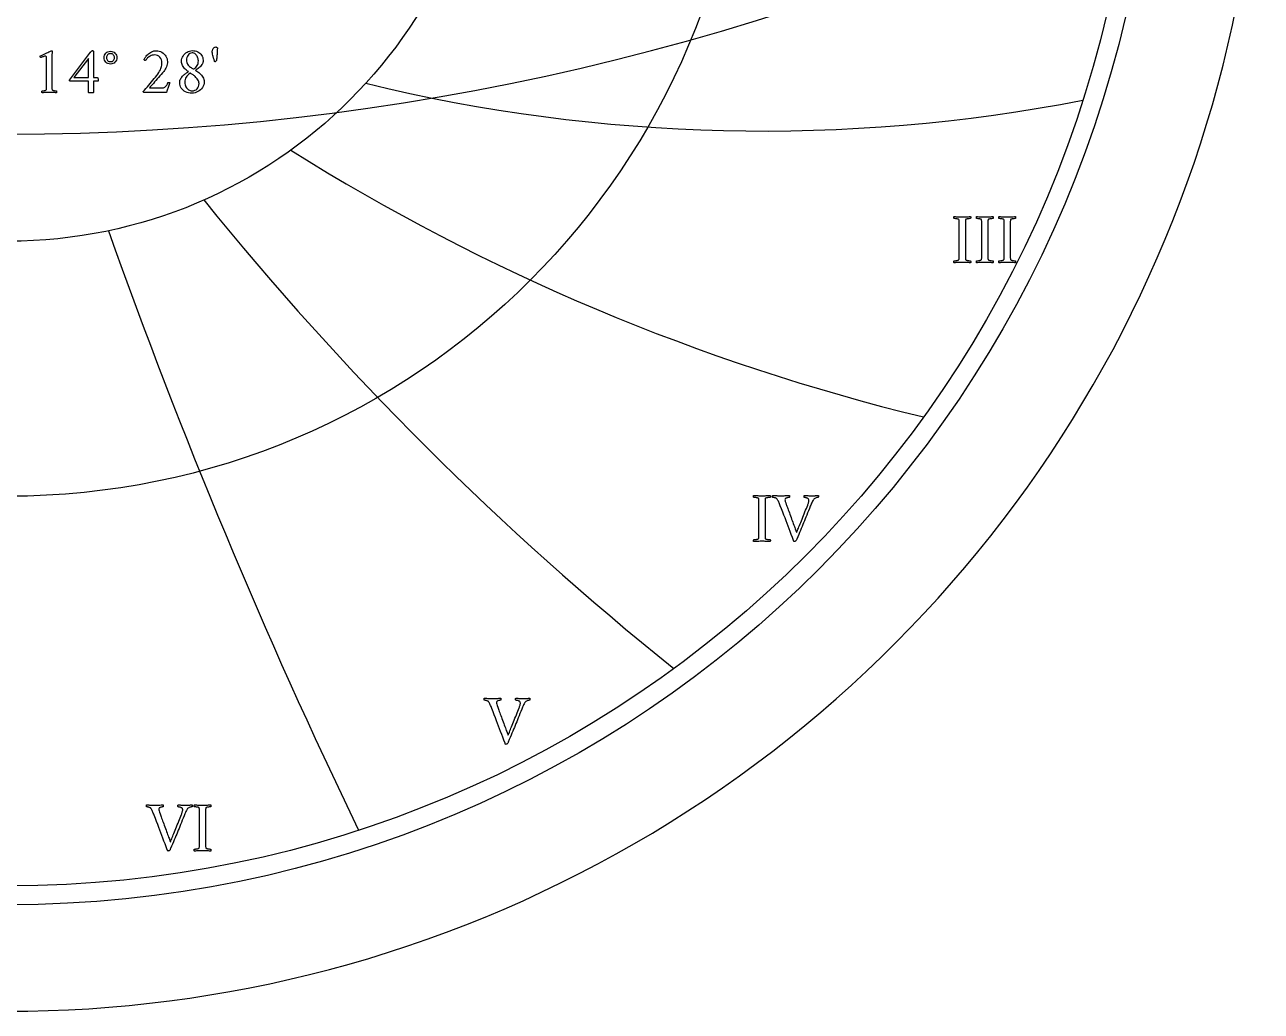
# Model space of a CAD drawing. Header units: millimetres. Extents: x -76 to 76, y -76 to 86.
# Drawn here: x 1 to 76, y -76 to -16.2 of the extents above; entities that cross this region are included whole.
import ezdxf

# ---------------------------------------------------------------- set-up
doc = ezdxf.new("R2010")
doc.units = ezdxf.units.MM
for name, color, linetype in [('CUT_OUTER', 1, 'Continuous'), ('ENGRAVE', 7, 'Continuous'), ('ENGRAVE_FINE', 8, 'Continuous'), ('GUIDE', 3, 'Continuous'), ('TEXT', 5, 'Continuous')]:
    doc.layers.add(name, color=color, linetype=linetype)

msp = doc.modelspace()

# ---------------------------------------------------------------- linework, layer by layer
at = {"layer": 'CUT_OUTER'}
msp.add_arc((0.0001, -0.0001), 75.9999, 179.913117, 0.0001, dxfattribs=at)
at = {"layer": 'ENGRAVE'}
for radius in [68.4, 44.7739, 29.3085]:
    msp.add_circle((0, 0), radius, dxfattribs=at)
for centre, radius, start, end in [((45.7736, 79.2823), 101.9098, 256.3176, 280.973176), ((86.0201, 86.0201), 129.6287, 237.894618, 256.386299), ((157.6479, 91.018), 187.4616, 218.942336, 231.270124), ((351.1581, 94.0925), 366.2924, 199.58272, 205.746614)]:
    msp.add_arc(centre, radius, start, end, dxfattribs=at)
at = {"layer": 'ENGRAVE_FINE'}
msp.add_arc((0, 129.939), 152.7524, 243.541053, 296.458947, dxfattribs=at)
at = {"layer": 'GUIDE'}
msp.add_circle((0, 0), 69.54, dxfattribs=at)
at = {"layer": 'TEXT'}
for points in [[(2.3098, -19.8377), (2.3098, -18.2399), (2.3086, -18.2007), (2.3052, -18.1681), (2.2995, -18.1421), (2.2916, -18.1226), (2.2808, -18.1084), (2.2668, -18.0983), (2.2495, -18.0922), (2.2289, -18.0902), (2.2036, -18.0921), (2.1723, -18.0978), (2.1348, -18.1073), (2.0913, -18.1206), (2.0476, -18.1351), (2.0094, -18.1484), (1.9768, -18.1604), (1.9498, -18.1711), (1.9338, -18.1562), (1.9225, -18.1398), (1.9156, -18.1218), (1.9134, -18.1024), (1.9134, -18.1021), (1.9134, -18.1014), (1.9134, -18.1001), (1.9134, -18.0983), (1.9139, -18.091), (1.9154, -18.0852), (1.9179, -18.0809), (1.9215, -18.0781), (2.002, -18.0416), (2.0817, -18.0048), (2.1607, -17.9677), (2.239, -17.9304), (2.3136, -17.8947), (2.3816, -17.8622), (2.443, -17.833), (2.4979, -17.8071), (2.5433, -17.7858), (2.5763, -17.7707), (2.5969, -17.7616), (2.6051, -17.7585), (2.6132, -17.7585), (2.6225, -17.76), (2.6304, -17.7646), (2.6367, -17.7722), (2.6415, -17.7828), (2.6453, -17.7944), (2.6486, -17.805), (2.6514, -17.8146), (2.6536, -17.8232), (2.6526, -17.8294), (2.6496, -17.848), (2.6445, -17.879), (2.6374, -17.9224), (2.6304, -17.9771), (2.6253, -18.0422), (2.6223, -18.1177), (2.6213, -18.2035), (2.6213, -19.8377), (2.6214, -19.8815), (2.6218, -19.9237), (2.6224, -19.9644), (2.6233, -20.0036), (2.6252, -20.0402), (2.6288, -20.0734), (2.6343, -20.1029), (2.6415, -20.129), (2.6483, -20.1388), (2.6607, -20.1482), (2.6787, -20.1571), (2.7022, -20.1654), (2.7288, -20.1729), (2.7563, -20.179), (2.7845, -20.184), (2.8134, -20.1876), (2.8406, -20.1903), (2.8635, -20.1922), (2.8821, -20.1933), (2.8963, -20.1937), (2.9018, -20.2033), (2.9059, -20.216), (2.9089, -20.2316), (2.9105, -20.2503), (2.9104, -20.2691), (2.908, -20.2847), (2.9033, -20.2974), (2.8963, -20.307), (2.8369, -20.3031), (2.78, -20.2994), (2.7257, -20.296), (2.6739, -20.2928), (2.6223, -20.2902), (2.5687, -20.2883), (2.5131, -20.2871), (2.4554, -20.2867), (2.4, -20.2871), (2.3472, -20.2883), (2.2969, -20.2902), (2.2491, -20.2928), (2.2008, -20.296), (2.149, -20.2994), (2.0936, -20.3031), (2.0347, -20.307), (2.0278, -20.2974), (2.0231, -20.2847), (2.0207, -20.2691), (2.0206, -20.2503), (2.0222, -20.2316), (2.0251, -20.216), (2.0293, -20.2033), (2.0347, -20.1937), (2.049, -20.1933), (2.0676, -20.1922), (2.0905, -20.1903), (2.1176, -20.1876), (2.1466, -20.184), (2.1748, -20.179), (2.2022, -20.1729), (2.2289, -20.1654), (2.2521, -20.1571), (2.2693, -20.1482), (2.2805, -20.1388), (2.2855, -20.129), (2.2928, -20.1029), (2.2987, -20.0734), (2.303, -20.0402), (2.3057, -20.0036), (2.3075, -19.9644), (2.3088, -19.9237), (2.3095, -19.8815), (2.3098, -19.8377)], [(5.0888, -17.7504), (5.1039, -17.7519), (5.1166, -17.7565), (5.1271, -17.7641), (5.1353, -17.7747), (5.1415, -17.7868), (5.146, -17.799), (5.1486, -17.8111), (5.1495, -17.8232), (5.1495, -19.3806), (5.3841, -19.3806), (5.394, -19.3837), (5.4033, -19.3928), (5.4122, -19.4079), (5.4205, -19.4292), (5.4276, -19.4545), (5.4327, -19.4818), (5.4357, -19.5111), (5.4367, -19.5424), (5.4359, -19.5632), (5.4337, -19.5809), (5.4299, -19.5955), (5.4246, -19.6072), (5.1495, -19.6072), (5.1495, -20.2989), (5.1478, -20.2995), (5.1429, -20.3014), (5.1347, -20.3046), (5.1232, -20.309), (5.1044, -20.3134), (5.0741, -20.3166), (5.0326, -20.3185), (4.9796, -20.3191), (4.9177, -20.3171), (4.8734, -20.311), (4.8469, -20.3009), (4.838, -20.2867), (4.838, -19.6072), (3.7256, -19.6072), (3.7161, -19.6005), (3.7079, -19.5925), (3.7009, -19.5833), (3.6953, -19.5728), (3.6908, -19.562), (3.6877, -19.552), (3.6858, -19.5428), (3.6851, -19.5343), (4.9715, -17.8516), (4.9826, -17.8385), (4.9958, -17.8238), (5.0109, -17.8072), (5.0281, -17.7889), (5.0456, -17.772), (5.0615, -17.76), (5.0759, -17.7528), (5.0888, -17.7504)], [(5.7886, -18.1792), (5.7958, -18.1014), (5.8174, -18.0295), (5.8535, -17.9638), (5.9039, -17.9041), (5.9645, -17.8546), (6.0308, -17.8192), (6.103, -17.798), (6.181, -17.7909), (6.2587, -17.798), (6.3302, -17.8192), (6.3953, -17.8546), (6.4541, -17.9041), (6.5027, -17.9638), (6.5375, -18.0295), (6.5583, -18.1014), (6.5653, -18.1792), (6.5583, -18.2571), (6.5375, -18.3289), (6.5027, -18.3946), (6.4541, -18.4543), (6.3953, -18.5038), (6.3302, -18.5392), (6.2587, -18.5605), (6.181, -18.5676), (6.103, -18.5605), (6.0308, -18.5392), (5.9645, -18.5038), (5.9039, -18.4543), (5.8535, -18.3946), (5.8174, -18.3289), (5.7958, -18.2571), (5.7886, -18.1792)], [(5.9343, -18.1792), (5.9388, -18.2279), (5.9525, -18.2728), (5.9752, -18.3138), (6.0071, -18.3511), (6.0452, -18.3821), (6.087, -18.4042), (6.1322, -18.4175), (6.181, -18.4219), (6.2295, -18.4175), (6.274, -18.4042), (6.3145, -18.3821), (6.3509, -18.3511), (6.381, -18.3138), (6.4025, -18.2728), (6.4154, -18.2279), (6.4197, -18.1792), (6.4154, -18.1306), (6.4025, -18.0857), (6.381, -18.0446), (6.3509, -18.0073), (6.3145, -17.9763), (6.274, -17.9542), (6.2295, -17.9409), (6.181, -17.9365), (6.1322, -17.9409), (6.087, -17.9542), (6.0452, -17.9763), (6.0071, -18.0073), (5.9752, -18.0446), (5.9525, -18.0857), (5.9388, -18.1306), (5.9343, -18.1792)], [(9.7893, -19.7042), (9.7688, -19.7544), (9.7478, -19.8079), (9.7263, -19.8647), (9.7043, -19.9247), (9.6826, -19.9853), (9.6619, -20.0435), (9.6421, -20.0995), (9.6234, -20.1533), (9.6068, -20.2015), (9.5931, -20.2412), (9.5825, -20.2723), (9.5749, -20.2948), (8.2076, -20.2948), (8.2014, -20.2902), (8.195, -20.2842), (8.1883, -20.277), (8.1813, -20.2685), (8.1751, -20.2598), (8.1707, -20.2519), (8.1681, -20.2447), (8.1672, -20.2382), (8.2506, -20.1442), (8.3351, -20.0481), (8.4205, -19.95), (8.507, -19.8499), (8.5929, -19.749), (8.6769, -19.6486), (8.7588, -19.5488), (8.8387, -19.4494), (8.9148, -19.3523), (8.9853, -19.2593), (9.0503, -19.1703), (9.1097, -19.0853), (9.1649, -18.9991), (9.2093, -18.9185), (9.2428, -18.8434), (9.2654, -18.7739), (9.2805, -18.7064), (9.2912, -18.6373), (9.2977, -18.5668), (9.2998, -18.4947), (9.2921, -18.3977), (9.269, -18.3087), (9.2304, -18.2278), (9.1764, -18.1549), (9.1106, -18.0948), (9.0364, -18.0518), (8.9538, -18.026), (8.8629, -18.0174), (8.7866, -18.0217), (8.7153, -18.0346), (8.6491, -18.0561), (8.5879, -18.0862), (8.532, -18.1213), (8.4817, -18.158), (8.4369, -18.1962), (8.3978, -18.2359), (8.3644, -18.2738), (8.3371, -18.3066), (8.3158, -18.3345), (8.3007, -18.3572), (8.2884, -18.3556), (8.2759, -18.3506), (8.2631, -18.3424), (8.2501, -18.3309), (8.2386, -18.3187), (8.2304, -18.3082), (8.2255, -18.2994), (8.2238, -18.2925), (8.2325, -18.2711), (8.2466, -18.2434), (8.2659, -18.2094), (8.2906, -18.1691), (8.3205, -18.1251), (8.3558, -18.0801), (8.3964, -18.0341), (8.4423, -17.9871), (8.4927, -17.9413), (8.5469, -17.8991), (8.6049, -17.8604), (8.6668, -17.8253), (8.7324, -17.7961), (8.8018, -17.7752), (8.875, -17.7627), (8.9519, -17.7585), (9.0449, -17.7645), (9.1335, -17.7823), (9.2178, -17.812), (9.2978, -17.8536), (9.3716, -17.9045), (9.4374, -17.9623), (9.495, -18.0269), (9.5446, -18.0983), (9.5844, -18.1744), (9.6128, -18.253), (9.6299, -18.3342), (9.6356, -18.4179), (9.6318, -18.5016), (9.6204, -18.5827), (9.6014, -18.6614), (9.5749, -18.7375), (9.5418, -18.811), (9.5031, -18.8821), (9.4589, -18.9506), (9.409, -19.0166), (9.3384, -19.1029), (9.2639, -19.192), (9.1857, -19.2839), (9.1036, -19.3786), (9.0208, -19.4732), (8.9403, -19.5647), (8.8621, -19.6532), (8.7861, -19.7386), (8.715, -19.8184), (8.6516, -19.8898), (8.5957, -19.9529), (8.5474, -20.0076), (9.3322, -20.0076), (9.3882, -20.003), (9.4389, -19.9889), (9.4843, -19.9655), (9.5243, -19.9328), (9.5611, -19.8904), (9.5966, -19.8382), (9.6309, -19.7762), (9.6639, -19.7042), (9.6697, -19.6936), (9.6791, -19.686), (9.692, -19.6815), (9.7084, -19.68), (9.7155, -19.6805), (9.7246, -19.682), (9.7357, -19.6845), (9.7488, -19.6881), (9.762, -19.6921), (9.7731, -19.6962), (9.7822, -19.7002), (9.7893, -19.7042)], [(11.1485, -17.7545), (11.2356, -17.7588), (11.3189, -17.7717), (11.3984, -17.7932), (11.4741, -17.8232), (11.5443, -17.8614), (11.6071, -17.9072), (11.6626, -17.9605), (11.7107, -18.0215), (11.7497, -18.0897), (11.7775, -18.1651), (11.7942, -18.2475), (11.7997, -18.337), (11.7952, -18.4113), (11.7815, -18.4806), (11.7588, -18.5448), (11.7269, -18.604), (11.6886, -18.6586), (11.6465, -18.7091), (11.6006, -18.7557), (11.551, -18.7981), (11.5, -18.8371), (11.4503, -18.873), (11.4019, -18.9058), (11.3548, -18.9357), (11.3441, -18.9402), (11.3406, -18.9458), (11.3441, -18.9524), (11.3548, -18.9599), (11.4153, -18.9948), (11.4756, -19.0348), (11.5357, -19.0798), (11.5955, -19.1298), (11.6526, -19.1839), (11.7047, -19.2411), (11.7517, -19.3012), (11.7937, -19.3645), (11.8282, -19.4299), (11.8528, -19.4969), (11.8676, -19.5654), (11.8725, -19.6355), (11.866, -19.7321), (11.8463, -19.8236), (11.8134, -19.91), (11.7674, -19.9915), (11.7106, -20.0662), (11.6455, -20.1325), (11.5721, -20.1905), (11.4903, -20.2402), (11.4027, -20.28), (11.3118, -20.3085), (11.2176, -20.3256), (11.1201, -20.3312), (11.0159, -20.3262), (10.9174, -20.311), (10.8247, -20.2857), (10.7379, -20.2503), (10.6586, -20.2058), (10.5887, -20.1533), (10.5282, -20.0926), (10.477, -20.0238), (10.4363, -19.9482), (10.4072, -19.8671), (10.3897, -19.7803), (10.3839, -19.6881), (10.3875, -19.6249), (10.3981, -19.5647), (10.4158, -19.5075), (10.4406, -19.4534), (10.4706, -19.4024), (10.5043, -19.3543), (10.5414, -19.3093), (10.5821, -19.2674), (10.6247, -19.2284), (10.6676, -19.1925), (10.7107, -19.1597), (10.7541, -19.1298), (10.7957, -19.1028), (10.8334, -19.0783), (10.8675, -19.0563), (10.8977, -19.0368), (10.9037, -19.031), (10.9058, -19.0257), (10.9037, -19.0209), (10.8977, -19.0166), (10.8563, -18.9896), (10.8132, -18.9574), (10.7683, -18.9199), (10.7217, -18.877), (10.6759, -18.8296), (10.6337, -18.7784), (10.595, -18.7234), (10.5599, -18.6646), (10.5307, -18.6024), (10.5098, -18.5372), (10.4973, -18.469), (10.4931, -18.3977), (10.4988, -18.3142), (10.5159, -18.2338), (10.5443, -18.1565), (10.5842, -18.0821), (10.6333, -18.0127), (10.6898, -17.9502), (10.7537, -17.8944), (10.8249, -17.8455), (10.9012, -17.8057), (10.9806, -17.7772), (11.063, -17.7602), (11.1485, -17.7545)], [(11.1282, -17.892), (11.0601, -17.9001), (10.9973, -17.9244), (10.9398, -17.9648), (10.8876, -18.0215), (10.8442, -18.0892), (10.8132, -18.163), (10.7946, -18.2429), (10.7884, -18.3289), (10.7929, -18.4008), (10.8061, -18.4669), (10.8283, -18.5272), (10.8592, -18.5817), (10.8963, -18.6309), (10.9366, -18.6753), (10.9802, -18.7148), (11.0271, -18.7496), (11.0741, -18.7807), (11.1181, -18.8093), (11.1591, -18.8353), (11.197, -18.8588), (11.2016, -18.8606), (11.2071, -18.8618), (11.2137, -18.8626), (11.2213, -18.8629), (11.223, -18.8629), (11.2243, -18.8629), (11.2251, -18.8629), (11.2253, -18.8629), (11.2311, -18.8626), (11.2364, -18.8618), (11.2413, -18.8606), (11.2455, -18.8588), (11.3032, -18.8158), (11.3548, -18.7678), (11.4003, -18.7147), (11.4397, -18.6565), (11.4716, -18.5933), (11.4943, -18.5251), (11.508, -18.4518), (11.5125, -18.3734), (11.5096, -18.3152), (11.5009, -18.2581), (11.4864, -18.202), (11.466, -18.1469), (11.4403, -18.0945), (11.4099, -18.0467), (11.3746, -18.0035), (11.3345, -17.9648), (11.2898, -17.933), (11.2405, -17.9102), (11.1866, -17.8966), (11.1282, -17.892)], [(12.5643, -17.532), (12.5933, -17.5353), (12.6199, -17.5451), (12.6439, -17.5616), (12.6654, -17.5846), (12.6651, -17.6082), (12.6644, -17.6387), (12.6631, -17.676), (12.6614, -17.7201), (12.6591, -17.769), (12.6563, -17.8207), (12.653, -17.8752), (12.6492, -17.9325), (12.645, -17.9909), (12.6406, -18.0488), (12.6359, -18.1062), (12.631, -18.163), (12.6261, -18.2174), (12.6214, -18.2672), (12.617, -18.3125), (12.6128, -18.3532), (12.6002, -18.3744), (12.5825, -18.3936), (12.5597, -18.4108), (12.5319, -18.426), (12.5205, -18.4245), (12.5107, -18.4199), (12.5023, -18.4123), (12.4955, -18.4017), (12.4649, -18.2987), (12.4379, -18.204), (12.4143, -18.1177), (12.3944, -18.0397), (12.3784, -17.97), (12.3671, -17.9087), (12.3602, -17.8557), (12.358, -17.8111), (12.3596, -17.7823), (12.3645, -17.7525), (12.3728, -17.7216), (12.3843, -17.6898), (12.3987, -17.6585), (12.4156, -17.6296), (12.4351, -17.6029), (12.4571, -17.5785), (12.4812, -17.5582), (12.5071, -17.5436), (12.5348, -17.5349), (12.5643, -17.532)], [(4.838, -18.2237), (3.9521, -19.3806), (4.838, -19.3806)], [(11.1282, -20.1897), (11.2204, -20.1821), (11.3027, -20.1593), (11.3751, -20.1214), (11.4377, -20.0683), (11.4881, -20.0028), (11.5242, -19.9277), (11.5458, -19.843), (11.553, -19.7487), (11.5487, -19.6889), (11.5358, -19.6309), (11.5143, -19.5747), (11.4842, -19.5202), (11.4483, -19.4681), (11.4094, -19.4191), (11.3674, -19.373), (11.3224, -19.3301), (11.2766, -19.2905), (11.2324, -19.2547), (11.1897, -19.2227), (11.1485, -19.1946), (11.1118, -19.1708), (11.0827, -19.1521), (11.0612, -19.1384), (11.0473, -19.1298), (11.0398, -19.1263), (11.0332, -19.1238), (11.0276, -19.1222), (11.0231, -19.1217), (11.0175, -19.122), (11.013, -19.1228), (11.0094, -19.124), (11.0069, -19.1258), (10.9314, -19.1781), (10.8668, -19.234), (10.8131, -19.2934), (10.7702, -19.3564), (10.7375, -19.4249), (10.7141, -19.501), (10.7001, -19.5847), (10.6954, -19.6759), (10.6995, -19.7539), (10.7116, -19.8261), (10.7318, -19.8925), (10.7601, -19.953), (10.7946, -20.0073), (10.8334, -20.0547), (10.8766, -20.0952), (10.924, -20.129), (10.9739, -20.1555), (11.0246, -20.1745), (11.076, -20.1859), (11.1282, -20.1897)], [(57.865, -27.834), (57.9272, -27.8336), (57.9886, -27.8324), (58.0491, -27.8304), (58.1088, -27.8275), (58.1688, -27.8244), (58.2302, -27.8216), (58.2929, -27.8191), (58.3569, -27.8168), (58.3644, -27.827), (58.3693, -27.8405), (58.3719, -27.8572), (58.372, -27.8772), (58.3703, -27.8971), (58.3672, -27.9138), (58.3627, -27.9273), (58.3569, -27.9376), (58.3413, -27.938), (58.3203, -27.9392), (58.2938, -27.9412), (58.262, -27.944), (58.228, -27.9477), (58.1951, -27.9521), (58.1633, -27.9574), (58.1326, -27.9635), (58.1056, -27.9707), (58.0851, -27.9796), (58.0711, -27.9902), (58.0635, -28.0023), (58.0577, -28.0255), (58.0533, -28.0519), (58.0502, -28.0816), (58.0484, -28.1145), (58.0475, -28.1498), (58.0468, -28.1868), (58.0464, -28.2253), (58.0463, -28.2655), (58.0463, -28.272), (58.0463, -28.2784), (58.0463, -28.2849), (58.0463, -28.2914), (58.0463, -28.2979), (58.0463, -28.3043), (58.0463, -28.3108), (58.0463, -28.3173), (58.0463, -30.1166), (58.0463, -30.123), (58.0463, -30.1295), (58.0463, -30.136), (58.0463, -30.1425), (58.0463, -30.1489), (58.0463, -30.1554), (58.0463, -30.1619), (58.0463, -30.1683), (58.0464, -30.2084), (58.0468, -30.2466), (58.0475, -30.2828), (58.0484, -30.3172), (58.0502, -30.3492), (58.0533, -30.3782), (58.0577, -30.4042), (58.0635, -30.4272), (58.0711, -30.4378), (58.0851, -30.4477), (58.1056, -30.4572), (58.1326, -30.4661), (58.1633, -30.474), (58.1951, -30.4806), (58.228, -30.4859), (58.262, -30.4898), (58.2938, -30.4926), (58.3203, -30.4947), (58.3413, -30.4959), (58.3569, -30.4963), (58.3627, -30.5065), (58.3672, -30.52), (58.3703, -30.5367), (58.372, -30.5567), (58.3719, -30.5766), (58.3693, -30.5934), (58.3644, -30.6068), (58.3569, -30.6171), (58.2929, -30.6129), (58.2302, -30.609), (58.1688, -30.6054), (58.1088, -30.602), (58.0491, -30.5992), (57.9886, -30.5971), (57.9272, -30.5959), (57.865, -30.5955), (57.8044, -30.5959), (57.7432, -30.5971), (57.6814, -30.5992), (57.6191, -30.602), (57.5563, -30.6054), (57.4929, -30.609), (57.429, -30.6129), (57.3645, -30.6171), (57.3571, -30.6068), (57.3521, -30.5934), (57.3496, -30.5766), (57.3494, -30.5567), (57.3512, -30.5367), (57.3543, -30.52), (57.3587, -30.5065), (57.3645, -30.4963), (57.3802, -30.4959), (57.4012, -30.4947), (57.4276, -30.4926), (57.4595, -30.4898), (57.4936, -30.4859), (57.5269, -30.4806), (57.5594, -30.474), (57.5911, -30.4661), (57.6187, -30.4572), (57.6391, -30.4477), (57.6521, -30.4378), (57.6579, -30.4272), (57.6656, -30.3995), (57.6714, -30.3679), (57.6753, -30.3326), (57.6773, -30.2935), (57.6783, -30.2517), (57.679, -30.2083), (57.6794, -30.1632), (57.6795, -30.1166), (57.6795, -28.3173), (57.6794, -28.2705), (57.679, -28.2251), (57.6783, -28.181), (57.6773, -28.1382), (57.6753, -28.0982), (57.6714, -28.0622), (57.6656, -28.0302), (57.6579, -28.0023), (57.6521, -27.9902), (57.6391, -27.9796), (57.6187, -27.9707), (57.5911, -27.9635), (57.5594, -27.9574), (57.5269, -27.9521), (57.4936, -27.9477), (57.4595, -27.944), (57.4276, -27.9412), (57.4012, -27.9392), (57.3802, -27.938), (57.3645, -27.9376), (57.3587, -27.9273), (57.3543, -27.9138), (57.3512, -27.8971), (57.3494, -27.8772), (57.3496, -27.8572), (57.3521, -27.8405), (57.3571, -27.827), (57.3645, -27.8168), (57.429, -27.8191), (57.4929, -27.8216), (57.5563, -27.8244), (57.6191, -27.8275), (57.6814, -27.8304), (57.7432, -27.8324), (57.8044, -27.8336), (57.865, -27.834)], [(59.2285, -27.834), (59.2907, -27.8336), (59.352, -27.8324), (59.4126, -27.8304), (59.4723, -27.8275), (59.5323, -27.8244), (59.5937, -27.8216), (59.6564, -27.8191), (59.7204, -27.8168), (59.7278, -27.827), (59.7328, -27.8405), (59.7354, -27.8572), (59.7355, -27.8772), (59.7338, -27.8971), (59.7307, -27.9138), (59.7262, -27.9273), (59.7204, -27.9376), (59.7048, -27.938), (59.6837, -27.9392), (59.6573, -27.9412), (59.6255, -27.944), (59.5915, -27.9477), (59.5586, -27.9521), (59.5268, -27.9574), (59.4961, -27.9635), (59.4691, -27.9707), (59.4486, -27.9796), (59.4346, -27.9902), (59.427, -28.0023), (59.4212, -28.0255), (59.4168, -28.0519), (59.4137, -28.0816), (59.4119, -28.1145), (59.411, -28.1498), (59.4103, -28.1868), (59.4099, -28.2253), (59.4098, -28.2655), (59.4098, -28.272), (59.4098, -28.2784), (59.4098, -28.2849), (59.4098, -28.2914), (59.4098, -28.2979), (59.4098, -28.3043), (59.4098, -28.3108), (59.4098, -28.3173), (59.4098, -30.1166), (59.4098, -30.123), (59.4098, -30.1295), (59.4098, -30.136), (59.4098, -30.1425), (59.4098, -30.1489), (59.4098, -30.1554), (59.4098, -30.1619), (59.4098, -30.1683), (59.4099, -30.2084), (59.4103, -30.2466), (59.411, -30.2828), (59.4119, -30.3172), (59.4137, -30.3492), (59.4168, -30.3782), (59.4212, -30.4042), (59.427, -30.4272), (59.4346, -30.4378), (59.4486, -30.4477), (59.4691, -30.4572), (59.4961, -30.4661), (59.5268, -30.474), (59.5586, -30.4806), (59.5915, -30.4859), (59.6255, -30.4898), (59.6573, -30.4926), (59.6837, -30.4947), (59.7048, -30.4959), (59.7204, -30.4963), (59.7262, -30.5065), (59.7307, -30.52), (59.7338, -30.5367), (59.7355, -30.5567), (59.7354, -30.5766), (59.7328, -30.5934), (59.7278, -30.6068), (59.7204, -30.6171), (59.6564, -30.6129), (59.5937, -30.609), (59.5323, -30.6054), (59.4723, -30.602), (59.4126, -30.5992), (59.352, -30.5971), (59.2907, -30.5959), (59.2285, -30.5955), (59.1679, -30.5959), (59.1066, -30.5971), (59.0449, -30.5992), (58.9826, -30.602), (58.9198, -30.6054), (58.8564, -30.609), (58.7925, -30.6129), (58.728, -30.6171), (58.7206, -30.6068), (58.7156, -30.5934), (58.713, -30.5766), (58.7129, -30.5567), (58.7147, -30.5367), (58.7178, -30.52), (58.7222, -30.5065), (58.728, -30.4963), (58.7437, -30.4959), (58.7647, -30.4947), (58.7911, -30.4926), (58.8229, -30.4898), (58.8571, -30.4859), (58.8904, -30.4806), (58.9229, -30.474), (58.9545, -30.4661), (58.9822, -30.4572), (59.0025, -30.4477), (59.0156, -30.4378), (59.0214, -30.4272), (59.0291, -30.3995), (59.0349, -30.3679), (59.0388, -30.3326), (59.0408, -30.2935), (59.0418, -30.2517), (59.0425, -30.2083), (59.0429, -30.1632), (59.043, -30.1166), (59.043, -28.3173), (59.0429, -28.2705), (59.0425, -28.2251), (59.0418, -28.181), (59.0408, -28.1382), (59.0388, -28.0982), (59.0349, -28.0622), (59.0291, -28.0302), (59.0214, -28.0023), (59.0156, -27.9902), (59.0025, -27.9796), (58.9822, -27.9707), (58.9545, -27.9635), (58.9229, -27.9574), (58.8904, -27.9521), (58.8571, -27.9477), (58.8229, -27.944), (58.7911, -27.9412), (58.7647, -27.9392), (58.7437, -27.938), (58.728, -27.9376), (58.7222, -27.9273), (58.7178, -27.9138), (58.7147, -27.8971), (58.7129, -27.8772), (58.713, -27.8572), (58.7156, -27.8405), (58.7206, -27.827), (58.728, -27.8168), (58.7925, -27.8191), (58.8564, -27.8216), (58.9198, -27.8244), (58.9826, -27.8275), (59.0449, -27.8304), (59.1066, -27.8324), (59.1679, -27.8336), (59.2285, -27.834)], [(60.592, -27.834), (60.6542, -27.8336), (60.7155, -27.8324), (60.7761, -27.8304), (60.8358, -27.8275), (60.8958, -27.8244), (60.9572, -27.8216), (61.0199, -27.8191), (61.0839, -27.8168), (61.0913, -27.827), (61.0963, -27.8405), (61.0989, -27.8572), (61.099, -27.8772), (61.0973, -27.8971), (61.0942, -27.9138), (61.0897, -27.9273), (61.0839, -27.9376), (61.0683, -27.938), (61.0472, -27.9392), (61.0208, -27.9412), (60.989, -27.944), (60.955, -27.9477), (60.9221, -27.9521), (60.8903, -27.9574), (60.8595, -27.9635), (60.8326, -27.9707), (60.8121, -27.9796), (60.7981, -27.9902), (60.7905, -28.0023), (60.7847, -28.0255), (60.7803, -28.0519), (60.7772, -28.0816), (60.7754, -28.1145), (60.7745, -28.1498), (60.7738, -28.1868), (60.7734, -28.2253), (60.7732, -28.2655), (60.7732, -28.272), (60.7732, -28.2784), (60.7732, -28.2849), (60.7732, -28.2914), (60.7732, -28.2979), (60.7732, -28.3043), (60.7732, -28.3108), (60.7732, -28.3173), (60.7732, -30.1166), (60.7732, -30.123), (60.7732, -30.1295), (60.7732, -30.136), (60.7732, -30.1425), (60.7732, -30.1489), (60.7732, -30.1554), (60.7732, -30.1619), (60.7732, -30.1683), (60.7734, -30.2084), (60.7738, -30.2466), (60.7745, -30.2828), (60.7754, -30.3172), (60.7772, -30.3492), (60.7803, -30.3782), (60.7847, -30.4042), (60.7905, -30.4272), (60.7981, -30.4378), (60.8121, -30.4477), (60.8326, -30.4572), (60.8595, -30.4661), (60.8903, -30.474), (60.9221, -30.4806), (60.955, -30.4859), (60.989, -30.4898), (61.0208, -30.4926), (61.0472, -30.4947), (61.0683, -30.4959), (61.0839, -30.4963), (61.0897, -30.5065), (61.0942, -30.52), (61.0973, -30.5367), (61.099, -30.5567), (61.0989, -30.5766), (61.0963, -30.5934), (61.0913, -30.6068), (61.0839, -30.6171), (61.0199, -30.6129), (60.9572, -30.609), (60.8958, -30.6054), (60.8358, -30.602), (60.7761, -30.5992), (60.7155, -30.5971), (60.6542, -30.5959), (60.592, -30.5955), (60.5313, -30.5959), (60.4701, -30.5971), (60.4084, -30.5992), (60.3461, -30.602), (60.2832, -30.6054), (60.2199, -30.609), (60.156, -30.6129), (60.0915, -30.6171), (60.0841, -30.6068), (60.0791, -30.5934), (60.0765, -30.5766), (60.0764, -30.5567), (60.0782, -30.5367), (60.0813, -30.52), (60.0857, -30.5065), (60.0915, -30.4963), (60.1071, -30.4959), (60.1282, -30.4947), (60.1546, -30.4926), (60.1864, -30.4898), (60.2205, -30.4859), (60.2538, -30.4806), (60.2863, -30.474), (60.318, -30.4661), (60.3457, -30.4572), (60.366, -30.4477), (60.3791, -30.4378), (60.3849, -30.4272), (60.3926, -30.3995), (60.3984, -30.3679), (60.4023, -30.3326), (60.4043, -30.2935), (60.4053, -30.2517), (60.4059, -30.2083), (60.4064, -30.1632), (60.4065, -30.1166), (60.4065, -28.3173), (60.4064, -28.2705), (60.4059, -28.2251), (60.4053, -28.181), (60.4043, -28.1382), (60.4023, -28.0982), (60.3984, -28.0622), (60.3926, -28.0302), (60.3849, -28.0023), (60.3791, -27.9902), (60.366, -27.9796), (60.3457, -27.9707), (60.318, -27.9635), (60.2863, -27.9574), (60.2538, -27.9521), (60.2205, -27.9477), (60.1864, -27.944), (60.1546, -27.9412), (60.1282, -27.9392), (60.1071, -27.938), (60.0915, -27.9376), (60.0857, -27.9273), (60.0813, -27.9138), (60.0782, -27.8971), (60.0764, -27.8772), (60.0765, -27.8572), (60.0791, -27.8405), (60.0841, -27.827), (60.0915, -27.8168), (60.156, -27.8191), (60.2199, -27.8216), (60.2832, -27.8244), (60.3461, -27.8275), (60.4084, -27.8304), (60.4701, -27.8324), (60.5313, -27.8336), (60.592, -27.834)], [(45.7101, -44.7427), (45.7722, -44.7423), (45.8336, -44.7411), (45.8941, -44.7391), (45.9539, -44.7362), (46.0139, -44.7331), (46.0752, -44.7303), (46.1379, -44.7278), (46.202, -44.7255), (46.2094, -44.7357), (46.2144, -44.7492), (46.2169, -44.7659), (46.2171, -44.7859), (46.2153, -44.8058), (46.2122, -44.8225), (46.2078, -44.836), (46.202, -44.8463), (46.1863, -44.8467), (46.1653, -44.8479), (46.1389, -44.8499), (46.107, -44.8527), (46.0731, -44.8564), (46.0402, -44.8608), (46.0083, -44.8661), (45.9776, -44.8722), (45.9506, -44.8794), (45.9301, -44.8883), (45.9161, -44.8989), (45.9086, -44.911), (45.9028, -44.9342), (45.8983, -44.9606), (45.8952, -44.9903), (45.8935, -45.0232), (45.8925, -45.0585), (45.8918, -45.0955), (45.8914, -45.134), (45.8913, -45.1742), (45.8913, -45.1807), (45.8913, -45.1871), (45.8913, -45.1936), (45.8913, -45.2001), (45.8913, -45.2066), (45.8913, -45.213), (45.8913, -45.2195), (45.8913, -45.226), (45.8913, -47.0253), (45.8913, -47.0317), (45.8913, -47.0382), (45.8913, -47.0447), (45.8913, -47.0512), (45.8913, -47.0576), (45.8913, -47.0641), (45.8913, -47.0706), (45.8913, -47.077), (45.8914, -47.1171), (45.8918, -47.1553), (45.8925, -47.1915), (45.8935, -47.2259), (45.8952, -47.2579), (45.8983, -47.2869), (45.9028, -47.3129), (45.9086, -47.3359), (45.9161, -47.3465), (45.9301, -47.3564), (45.9506, -47.3659), (45.9776, -47.3748), (46.0083, -47.3827), (46.0402, -47.3893), (46.0731, -47.3946), (46.107, -47.3985), (46.1389, -47.4013), (46.1653, -47.4034), (46.1863, -47.4046), (46.202, -47.405), (46.2078, -47.4152), (46.2122, -47.4287), (46.2153, -47.4454), (46.2171, -47.4654), (46.2169, -47.4853), (46.2144, -47.5021), (46.2094, -47.5155), (46.202, -47.5258), (46.1379, -47.5216), (46.0752, -47.5177), (46.0139, -47.5141), (45.9539, -47.5107), (45.8941, -47.5079), (45.8336, -47.5058), (45.7722, -47.5046), (45.7101, -47.5042), (45.6494, -47.5046), (45.5882, -47.5058), (45.5264, -47.5079), (45.4641, -47.5107), (45.4013, -47.5141), (45.3379, -47.5177), (45.274, -47.5216), (45.2096, -47.5258), (45.2021, -47.5155), (45.1972, -47.5021), (45.1946, -47.4853), (45.1945, -47.4654), (45.1962, -47.4454), (45.1993, -47.4287), (45.2038, -47.4152), (45.2096, -47.405), (45.2252, -47.4046), (45.2462, -47.4034), (45.2727, -47.4013), (45.3045, -47.3985), (45.3386, -47.3946), (45.3719, -47.3893), (45.4044, -47.3827), (45.4361, -47.3748), (45.4637, -47.3659), (45.4841, -47.3564), (45.4972, -47.3465), (45.503, -47.3359), (45.5107, -47.3082), (45.5164, -47.2766), (45.5204, -47.2413), (45.5224, -47.2022), (45.5233, -47.1604), (45.524, -47.117), (45.5244, -47.0719), (45.5245, -47.0253), (45.5245, -45.226), (45.5244, -45.1792), (45.524, -45.1338), (45.5233, -45.0897), (45.5224, -45.0469), (45.5204, -45.0069), (45.5164, -44.9709), (45.5107, -44.9389), (45.503, -44.911), (45.4972, -44.8989), (45.4841, -44.8883), (45.4637, -44.8794), (45.4361, -44.8722), (45.4044, -44.8661), (45.3719, -44.8608), (45.3386, -44.8564), (45.3045, -44.8527), (45.2727, -44.8499), (45.2462, -44.8479), (45.2252, -44.8467), (45.2096, -44.8463), (45.2038, -44.836), (45.1993, -44.8225), (45.1962, -44.8058), (45.1945, -44.7859), (45.1946, -44.7659), (45.1972, -44.7492), (45.2021, -44.7357), (45.2096, -44.7255), (45.274, -44.7278), (45.3379, -44.7303), (45.4013, -44.7331), (45.4641, -44.7362), (45.5264, -44.7391), (45.5882, -44.7411), (45.6494, -44.7423), (45.7101, -44.7427)], [(46.8449, -44.7427), (46.9134, -44.7423), (46.9808, -44.7411), (47.0471, -44.7391), (47.1124, -44.7362), (47.1769, -44.7331), (47.2408, -44.7303), (47.3041, -44.7278), (47.367, -44.7255), (47.3706, -44.7361), (47.3729, -44.7508), (47.3739, -44.7696), (47.3734, -44.7923), (47.3717, -44.8143), (47.3686, -44.8306), (47.3641, -44.8413), (47.3583, -44.8463), (47.3469, -44.8469), (47.3298, -44.849), (47.307, -44.8523), (47.2785, -44.8571), (47.2476, -44.8635), (47.2176, -44.8722), (47.1883, -44.883), (47.1599, -44.8959), (47.1353, -44.9119), (47.1178, -44.932), (47.1073, -44.9562), (47.1038, -44.9843), (47.1086, -45.028), (47.1232, -45.0901), (47.1475, -45.1704), (47.1814, -45.2691), (47.2002, -45.3205), (47.2219, -45.3797), (47.2466, -45.4467), (47.2742, -45.5215), (47.304, -45.6023), (47.3352, -45.6871), (47.3677, -45.776), (47.4015, -45.8689), (47.4361, -45.9638), (47.4711, -46.0587), (47.5063, -46.1537), (47.5417, -46.2486), (47.5765, -46.3416), (47.6097, -46.4309), (47.6412, -46.5164), (47.6712, -46.5981), (47.6989, -46.6743), (47.724, -46.7432), (47.7464, -46.8048), (47.7661, -46.8591), (47.7824, -46.904), (47.7947, -46.9374), (47.8029, -46.9591), (47.8071, -46.9692), (47.8138, -46.9545), (47.8254, -46.9276), (47.8419, -46.8887), (47.8632, -46.8376), (47.8884, -46.7765), (47.9166, -46.7076), (47.9477, -46.6309), (47.9818, -46.5463), (48.0184, -46.4556), (48.0568, -46.3602), (48.0971, -46.2603), (48.1393, -46.1558), (48.1826, -46.0486), (48.2262, -45.9406), (48.27, -45.8318), (48.3141, -45.7222), (48.3576, -45.6138), (48.3998, -45.5086), (48.4407, -45.4067), (48.4802, -45.308), (48.4948, -45.2707), (48.5083, -45.2325), (48.5207, -45.1931), (48.532, -45.1526), (48.5414, -45.1133), (48.5482, -45.0771), (48.5522, -45.0442), (48.5536, -45.0146), (48.5499, -44.9822), (48.539, -44.9541), (48.5208, -44.9304), (48.4953, -44.911), (48.4656, -44.8951), (48.4349, -44.8819), (48.4031, -44.8714), (48.3702, -44.8635), (48.3393, -44.8579), (48.3135, -44.8538), (48.2929, -44.8514), (48.2774, -44.8506), (48.2699, -44.8437), (48.2645, -44.8317), (48.2612, -44.8146), (48.2601, -44.7923), (48.2612, -44.7696), (48.2645, -44.7508), (48.2699, -44.7361), (48.2774, -44.7255), (48.3348, -44.7278), (48.3907, -44.7303), (48.4449, -44.7331), (48.4975, -44.7362), (48.5501, -44.7391), (48.6043, -44.7411), (48.6601, -44.7423), (48.7175, -44.7427), (48.7646, -44.7426), (48.8065, -44.7422), (48.8433, -44.7415), (48.875, -44.7406), (48.904, -44.7393), (48.9327, -44.7379), (48.9612, -44.7361), (48.9894, -44.7341), (49.019, -44.7319), (49.0519, -44.7298), (49.0881, -44.7276), (49.1274, -44.7255), (49.1309, -44.7362), (49.1328, -44.7513), (49.1331, -44.7708), (49.1317, -44.7945), (49.1293, -44.8171), (49.1264, -44.8333), (49.1228, -44.843), (49.1188, -44.8463), (49.1017, -44.8476), (49.0762, -44.8517), (49.0423, -44.8584), (49.0001, -44.8678), (48.9561, -44.8813), (48.9165, -44.9002), (48.8816, -44.9245), (48.8513, -44.9541), (48.8304, -44.9812), (48.8065, -45.0194), (48.7797, -45.0686), (48.7499, -45.1289), (48.7195, -45.194), (48.6911, -45.2578), (48.6645, -45.3202), (48.6399, -45.3813), (48.5828, -45.5229), (48.5282, -45.6585), (48.476, -45.7883), (48.4263, -45.912), (48.378, -46.0318), (48.3303, -46.1494), (48.2831, -46.2648), (48.2364, -46.378), (48.1896, -46.4913), (48.142, -46.6067), (48.0936, -46.7243), (48.0444, -46.844), (47.9932, -46.9681), (47.9387, -47.0986), (47.881, -47.2356), (47.82, -47.3791), (47.8024, -47.4168), (47.7839, -47.4481), (47.7646, -47.4729), (47.7445, -47.4913), (47.7239, -47.5045), (47.703, -47.5139), (47.6818, -47.5196), (47.6604, -47.5215), (47.6542, -47.5197), (47.6485, -47.5145), (47.6434, -47.5057), (47.6388, -47.4934), (47.6345, -47.4803), (47.6302, -47.4692), (47.6259, -47.4599), (47.6216, -47.4524), (47.5516, -47.2678), (47.484, -47.0895), (47.4189, -46.9173), (47.3562, -46.7513), (47.2944, -46.5877), (47.2321, -46.4228), (47.1693, -46.2566), (47.1059, -46.0889), (47.0403, -45.9164), (46.9706, -45.7351), (46.8968, -45.5453), (46.819, -45.3468), (46.7954, -45.2858), (46.7721, -45.2281), (46.749, -45.1737), (46.7262, -45.1224), (46.7029, -45.0739), (46.6782, -45.0275), (46.6522, -44.9833), (46.6248, -44.9412), (46.6119, -44.9248), (46.5946, -44.9099), (46.573, -44.8967), (46.5472, -44.8851), (46.5192, -44.8751), (46.4916, -44.8668), (46.4642, -44.86), (46.4371, -44.8549), (46.4119, -44.8511), (46.3902, -44.8484), (46.372, -44.8468), (46.3573, -44.8463), (46.3554, -44.8426), (46.3541, -44.8317), (46.3533, -44.8135), (46.353, -44.788), (46.3533, -44.7623), (46.3541, -44.7433), (46.3554, -44.731), (46.3573, -44.7255), (46.4276, -44.7278), (46.4916, -44.7303), (46.5494, -44.7331), (46.6011, -44.7362), (46.6527, -44.7391), (46.7106, -44.7411), (46.7746, -44.7423), (46.8449, -44.7427)], [(29.3419, -57.0377), (29.4104, -57.0373), (29.4778, -57.0361), (29.5442, -57.0341), (29.6095, -57.0312), (29.6739, -57.0281), (29.7378, -57.0253), (29.8012, -57.0227), (29.864, -57.0204), (29.8677, -57.0311), (29.87, -57.0458), (29.8709, -57.0645), (29.8705, -57.0873), (29.8687, -57.1093), (29.8656, -57.1256), (29.8612, -57.1363), (29.8554, -57.1413), (29.8439, -57.1419), (29.8268, -57.144), (29.804, -57.1473), (29.7756, -57.1521), (29.7447, -57.1585), (29.7146, -57.1672), (29.6854, -57.1779), (29.6569, -57.1909), (29.6324, -57.2069), (29.6148, -57.227), (29.6043, -57.2512), (29.6008, -57.2793), (29.6057, -57.323), (29.6202, -57.3851), (29.6445, -57.4654), (29.6785, -57.5641), (29.6972, -57.6155), (29.7189, -57.6747), (29.7436, -57.7417), (29.7713, -57.8165), (29.8011, -57.8973), (29.8322, -57.9821), (29.8647, -58.071), (29.8985, -58.1639), (29.9332, -58.2588), (29.9681, -58.3537), (30.0033, -58.4487), (30.0388, -58.5436), (30.0736, -58.6366), (30.1067, -58.7259), (30.1383, -58.8114), (30.1682, -58.8931), (30.196, -58.9693), (30.2211, -59.0382), (30.2435, -59.0998), (30.2631, -59.1541), (30.2795, -59.199), (30.2917, -59.2323), (30.3, -59.2541), (30.3041, -59.2642), (30.3109, -59.2495), (30.3225, -59.2226), (30.3389, -59.1837), (30.3602, -59.1326), (30.3854, -59.0715), (30.4136, -59.0026), (30.4448, -58.9259), (30.4789, -58.8413), (30.5154, -58.7506), (30.5539, -58.6552), (30.5942, -58.5553), (30.6364, -58.4508), (30.6797, -58.3436), (30.7232, -58.2356), (30.767, -58.1268), (30.8111, -58.0172), (30.8547, -57.9088), (30.8969, -57.8036), (30.9377, -57.7017), (30.9773, -57.603), (30.9918, -57.5657), (31.0053, -57.5274), (31.0177, -57.4881), (31.029, -57.4476), (31.0385, -57.4082), (31.0452, -57.3721), (31.0493, -57.3392), (31.0506, -57.3095), (31.047, -57.2772), (31.036, -57.2491), (31.0178, -57.2254), (30.9924, -57.206), (30.9627, -57.1901), (30.9319, -57.1769), (30.9001, -57.1663), (30.8672, -57.1585), (30.8363, -57.1529), (30.8106, -57.1488), (30.79, -57.1464), (30.7745, -57.1456), (30.7669, -57.1387), (30.7615, -57.1267), (30.7583, -57.1096), (30.7572, -57.0873), (30.7583, -57.0645), (30.7615, -57.0458), (30.7669, -57.0311), (30.7745, -57.0204), (30.8319, -57.0227), (30.8877, -57.0253), (30.9419, -57.0281), (30.9945, -57.0312), (31.0471, -57.0341), (31.1013, -57.0361), (31.1571, -57.0373), (31.2146, -57.0377), (31.2616, -57.0376), (31.3036, -57.0372), (31.3404, -57.0365), (31.3721, -57.0356), (31.4011, -57.0343), (31.4298, -57.0329), (31.4582, -57.0311), (31.4864, -57.0291), (31.5161, -57.0269), (31.549, -57.0248), (31.5851, -57.0226), (31.6245, -57.0204), (31.628, -57.0312), (31.6299, -57.0463), (31.6301, -57.0658), (31.6288, -57.0895), (31.6264, -57.1121), (31.6234, -57.1283), (31.6199, -57.138), (31.6159, -57.1413), (31.5987, -57.1426), (31.5732, -57.1467), (31.5394, -57.1534), (31.4972, -57.1628), (31.4531, -57.1763), (31.4136, -57.1952), (31.3787, -57.2195), (31.3483, -57.2491), (31.3274, -57.2762), (31.3036, -57.3144), (31.2767, -57.3636), (31.2469, -57.4239), (31.2166, -57.489), (31.1881, -57.5528), (31.1616, -57.6152), (31.1369, -57.6763), (31.0799, -57.8179), (31.0253, -57.9535), (30.9731, -58.0832), (30.9233, -58.207), (30.875, -58.3268), (30.8273, -58.4443), (30.7801, -58.5598), (30.7335, -58.673), (30.6867, -58.7863), (30.6391, -58.9017), (30.5907, -59.0193), (30.5415, -59.139), (30.4902, -59.2631), (30.4357, -59.3936), (30.378, -59.5306), (30.3171, -59.6741), (30.2994, -59.7118), (30.2809, -59.7431), (30.2617, -59.7679), (30.2416, -59.7863), (30.2209, -59.7995), (30.2, -59.8089), (30.1789, -59.8146), (30.1574, -59.8165), (30.1512, -59.8147), (30.1456, -59.8095), (30.1404, -59.8007), (30.1359, -59.7884), (30.1315, -59.7753), (30.1272, -59.7641), (30.1229, -59.7548), (30.1186, -59.7474), (30.0486, -59.5628), (29.9811, -59.3844), (29.9159, -59.2123), (29.8532, -59.0463), (29.7915, -58.8827), (29.7292, -58.7178), (29.6664, -58.5515), (29.603, -58.3839), (29.5373, -58.2113), (29.4676, -58.0301), (29.3938, -57.8403), (29.316, -57.6418), (29.2924, -57.5808), (29.2691, -57.5231), (29.2461, -57.4687), (29.2233, -57.4174), (29.1999, -57.3689), (29.1753, -57.3225), (29.1492, -57.2783), (29.1219, -57.2362), (29.1089, -57.2197), (29.0917, -57.2049), (29.0701, -57.1917), (29.0442, -57.1801), (29.0163, -57.1701), (28.9887, -57.1618), (28.9613, -57.155), (28.9342, -57.1499), (28.909, -57.1461), (28.8873, -57.1434), (28.8691, -57.1418), (28.8544, -57.1413), (28.8525, -57.1376), (28.8511, -57.1267), (28.8503, -57.1085), (28.85, -57.083), (28.8503, -57.0573), (28.8511, -57.0382), (28.8525, -57.026), (28.8544, -57.0204), (28.9246, -57.0227), (28.9887, -57.0253), (29.0465, -57.0281), (29.0981, -57.0312), (29.1498, -57.0341), (29.2076, -57.0361), (29.2717, -57.0373), (29.3419, -57.0377)], [(8.8536, -63.5046), (8.9221, -63.5042), (8.9896, -63.503), (9.0559, -63.5009), (9.1212, -63.4981), (9.1856, -63.495), (9.2495, -63.4922), (9.3129, -63.4896), (9.3757, -63.4873), (9.3794, -63.498), (9.3817, -63.5127), (9.3826, -63.5314), (9.3822, -63.5542), (9.3805, -63.5762), (9.3774, -63.5925), (9.3729, -63.6031), (9.3671, -63.6081), (9.3556, -63.6088), (9.3385, -63.6108), (9.3157, -63.6142), (9.2873, -63.6189), (9.2564, -63.6254), (9.2263, -63.634), (9.1971, -63.6448), (9.1686, -63.6578), (9.1441, -63.6738), (9.1266, -63.6939), (9.116, -63.718), (9.1125, -63.7462), (9.1174, -63.7899), (9.1319, -63.8519), (9.1562, -63.9323), (9.1902, -64.031), (9.2089, -64.0824), (9.2306, -64.1416), (9.2553, -64.2086), (9.283, -64.2834), (9.3128, -64.3642), (9.3439, -64.449), (9.3764, -64.5378), (9.4103, -64.6308), (9.4449, -64.7257), (9.4798, -64.8206), (9.515, -64.9155), (9.5505, -65.0105), (9.5853, -65.1035), (9.6184, -65.1928), (9.65, -65.2782), (9.6799, -65.36), (9.7077, -65.4361), (9.7328, -65.505), (9.7552, -65.5667), (9.7749, -65.621), (9.7912, -65.6659), (9.8034, -65.6992), (9.8117, -65.7209), (9.8158, -65.731), (9.8226, -65.7163), (9.8342, -65.6895), (9.8506, -65.6505), (9.8719, -65.5994), (9.8972, -65.5384), (9.9253, -65.4694), (9.9565, -65.3927), (9.9906, -65.3082), (10.0271, -65.2174), (10.0656, -65.1221), (10.1059, -65.0222), (10.1481, -64.9177), (10.1914, -64.8105), (10.2349, -64.7025), (10.2788, -64.5937), (10.3228, -64.484), (10.3664, -64.3756), (10.4086, -64.2705), (10.4495, -64.1685), (10.489, -64.0698), (10.5035, -64.0326), (10.517, -63.9943), (10.5294, -63.9549), (10.5407, -63.9145), (10.5502, -63.8751), (10.5569, -63.839), (10.561, -63.8061), (10.5623, -63.7764), (10.5587, -63.7441), (10.5478, -63.716), (10.5296, -63.6923), (10.5041, -63.6729), (10.4744, -63.6569), (10.4437, -63.6437), (10.4118, -63.6332), (10.3789, -63.6254), (10.3481, -63.6197), (10.3223, -63.6157), (10.3017, -63.6133), (10.2862, -63.6124), (10.2786, -63.6056), (10.2732, -63.5936), (10.27, -63.5764), (10.2689, -63.5542), (10.27, -63.5314), (10.2732, -63.5127), (10.2786, -63.498), (10.2862, -63.4873), (10.3436, -63.4896), (10.3994, -63.4922), (10.4536, -63.495), (10.5062, -63.4981), (10.5588, -63.5009), (10.613, -63.503), (10.6688, -63.5042), (10.7263, -63.5046), (10.7733, -63.5044), (10.8153, -63.504), (10.8521, -63.5034), (10.8838, -63.5024), (10.9128, -63.5012), (10.9415, -63.4997), (10.9699, -63.498), (10.9981, -63.4959), (11.0278, -63.4938), (11.0607, -63.4916), (11.0968, -63.4895), (11.1362, -63.4873), (11.1397, -63.4981), (11.1416, -63.5132), (11.1419, -63.5326), (11.1405, -63.5564), (11.1381, -63.579), (11.1351, -63.5952), (11.1316, -63.6049), (11.1276, -63.6081), (11.1104, -63.6095), (11.085, -63.6135), (11.0511, -63.6203), (11.0089, -63.6297), (10.9648, -63.6432), (10.9253, -63.6621), (10.8904, -63.6863), (10.86, -63.716), (10.8391, -63.7431), (10.8153, -63.7813), (10.7884, -63.8305), (10.7586, -63.8908), (10.7283, -63.9559), (10.6999, -64.0197), (10.6733, -64.0821), (10.6486, -64.1432), (10.5916, -64.2848), (10.537, -64.4204), (10.4848, -64.5501), (10.435, -64.6739), (10.3868, -64.7936), (10.339, -64.9112), (10.2918, -65.0266), (10.2452, -65.1399), (10.1984, -65.2532), (10.1508, -65.3686), (10.1024, -65.4862), (10.0532, -65.6059), (10.0019, -65.73), (9.9475, -65.8605), (9.8897, -65.9975), (9.8288, -66.1409), (9.8111, -66.1787), (9.7927, -66.21), (9.7734, -66.2348), (9.7533, -66.2531), (9.7327, -66.2663), (9.7118, -66.2758), (9.6906, -66.2814), (9.6691, -66.2833), (9.6629, -66.2816), (9.6573, -66.2763), (9.6522, -66.2676), (9.6476, -66.2553), (9.6433, -66.2422), (9.6389, -66.231), (9.6346, -66.2217), (9.6303, -66.2143), (9.5603, -66.0297), (9.4928, -65.8513), (9.4276, -65.6791), (9.3649, -65.5131), (9.3032, -65.3496), (9.2409, -65.1847), (9.1781, -65.0184), (9.1147, -64.8508), (9.049, -64.6782), (8.9793, -64.497), (8.9056, -64.3071), (8.8278, -64.1087), (8.8042, -64.0477), (8.7808, -63.99), (8.7578, -63.9355), (8.735, -63.8843), (8.7117, -63.8357), (8.687, -63.7894), (8.661, -63.7451), (8.6336, -63.7031), (8.6206, -63.6866), (8.6034, -63.6718), (8.5818, -63.6586), (8.5559, -63.647), (8.528, -63.637), (8.5004, -63.6286), (8.473, -63.6219), (8.4459, -63.6168), (8.4207, -63.613), (8.399, -63.6103), (8.3808, -63.6087), (8.3661, -63.6081), (8.3642, -63.6045), (8.3628, -63.5936), (8.362, -63.5754), (8.3617, -63.5499), (8.362, -63.5241), (8.3628, -63.5051), (8.3642, -63.4928), (8.3661, -63.4873), (8.4363, -63.4896), (8.5004, -63.4922), (8.5582, -63.495), (8.6099, -63.4981), (8.6615, -63.5009), (8.7193, -63.503), (8.7834, -63.5042), (8.8536, -63.5046)], [(11.7705, -63.5046), (11.8326, -63.5042), (11.894, -63.503), (11.9545, -63.5009), (12.0143, -63.4981), (12.0743, -63.495), (12.1356, -63.4922), (12.1983, -63.4896), (12.2624, -63.4873), (12.2698, -63.4976), (12.2748, -63.5111), (12.2773, -63.5278), (12.2775, -63.5477), (12.2757, -63.5677), (12.2726, -63.5844), (12.2682, -63.5979), (12.2624, -63.6081), (12.2467, -63.6085), (12.2257, -63.6098), (12.1993, -63.6118), (12.1674, -63.6146), (12.1335, -63.6182), (12.1006, -63.6227), (12.0687, -63.628), (12.038, -63.634), (12.011, -63.6413), (11.9905, -63.6502), (11.9765, -63.6607), (11.969, -63.6729), (11.9632, -63.696), (11.9587, -63.7225), (11.9556, -63.7521), (11.9539, -63.785), (11.9529, -63.8204), (11.9522, -63.8573), (11.9518, -63.8959), (11.9517, -63.9361), (11.9517, -63.9425), (11.9517, -63.949), (11.9517, -63.9555), (11.9517, -63.962), (11.9517, -63.9684), (11.9517, -63.9749), (11.9517, -63.9814), (11.9517, -63.9878), (11.9517, -65.7871), (11.9517, -65.7936), (11.9517, -65.8001), (11.9517, -65.8065), (11.9517, -65.813), (11.9517, -65.8195), (11.9517, -65.826), (11.9517, -65.8324), (11.9517, -65.8389), (11.9518, -65.879), (11.9522, -65.9171), (11.9529, -65.9534), (11.9539, -65.9878), (11.9556, -66.0197), (11.9587, -66.0487), (11.9632, -66.0747), (11.969, -66.0978), (11.9765, -66.1083), (11.9905, -66.1183), (12.011, -66.1277), (12.038, -66.1366), (12.0687, -66.1446), (12.1006, -66.1512), (12.1335, -66.1565), (12.1674, -66.1604), (12.1993, -66.1632), (12.2257, -66.1652), (12.2467, -66.1664), (12.2624, -66.1668), (12.2682, -66.1771), (12.2726, -66.1906), (12.2757, -66.2073), (12.2775, -66.2272), (12.2773, -66.2472), (12.2748, -66.2639), (12.2698, -66.2774), (12.2624, -66.2876), (12.1983, -66.2835), (12.1356, -66.2796), (12.0743, -66.2759), (12.0143, -66.2725), (11.9545, -66.2697), (11.894, -66.2677), (11.8326, -66.2665), (11.7705, -66.2661), (11.7098, -66.2665), (11.6486, -66.2677), (11.5868, -66.2697), (11.5245, -66.2725), (11.4617, -66.2759), (11.3983, -66.2796), (11.3344, -66.2835), (11.27, -66.2876), (11.2625, -66.2774), (11.2575, -66.2639), (11.255, -66.2472), (11.2548, -66.2272), (11.2566, -66.2073), (11.2597, -66.1906), (11.2642, -66.1771), (11.27, -66.1668), (11.2856, -66.1664), (11.3066, -66.1652), (11.3331, -66.1632), (11.3649, -66.1604), (11.399, -66.1565), (11.4323, -66.1512), (11.4648, -66.1446), (11.4965, -66.1366), (11.5241, -66.1277), (11.5445, -66.1183), (11.5576, -66.1083), (11.5634, -66.0978), (11.571, -66.07), (11.5768, -66.0385), (11.5808, -66.0031), (11.5828, -65.964), (11.5837, -65.9222), (11.5844, -65.8788), (11.5848, -65.8338), (11.5849, -65.7871), (11.5849, -63.9878), (11.5848, -63.9411), (11.5844, -63.8956), (11.5837, -63.8515), (11.5828, -63.8088), (11.5808, -63.7687), (11.5768, -63.7327), (11.571, -63.7008), (11.5634, -63.6729), (11.5576, -63.6607), (11.5445, -63.6502), (11.5241, -63.6413), (11.4965, -63.634), (11.4648, -63.628), (11.4323, -63.6227), (11.399, -63.6182), (11.3649, -63.6146), (11.3331, -63.6118), (11.3066, -63.6098), (11.2856, -63.6085), (11.27, -63.6081), (11.2642, -63.5979), (11.2597, -63.5844), (11.2566, -63.5677), (11.2548, -63.5477), (11.255, -63.5278), (11.2575, -63.5111), (11.2625, -63.4976), (11.27, -63.4873), (11.3344, -63.4896), (11.3983, -63.4922), (11.4617, -63.495), (11.5245, -63.4981), (11.5868, -63.5009), (11.6486, -63.503), (11.7098, -63.5042), (11.7705, -63.5046)]]:
    msp.add_lwpolyline(points, close=True, dxfattribs=at)

doc.saveas('drawing.dxf')
